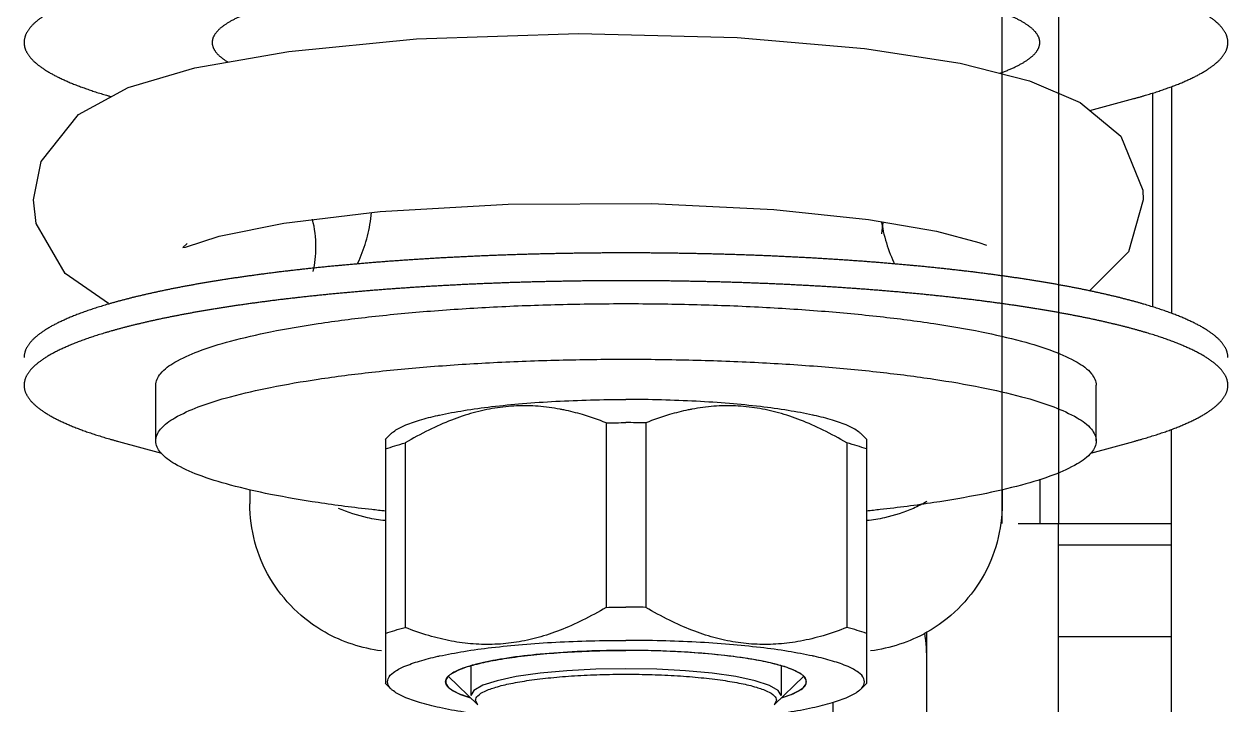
# Model space of a CAD drawing. Header units: millimetres. Extents: x 21899 to 38731, y -5425 to 3612.
# Drawn here: x 22214.57 to 22246.57, y -5385.29 to -5367.19 of the extents above; entities that cross this region are included whole.
import ezdxf

# ---------------------------------------------------------------- set-up
doc = ezdxf.new("R2010")
doc.units = ezdxf.units.MM

msp = doc.modelspace()

# ---------------------------------------------------------------- linework, layer by layer
at = {"color": 3, "linetype": 'Continuous'}
for p, q in [((22240.573, -5380.467), (22240.573, -5349.771)), ((22244.573, -5369.028), (22244.573, -5374.709)), ((22245.073, -5395.967), (22245.073, -5377.967))]:
    msp.add_line(p, q, dxfattribs=at)
at = {"color": 9, "linetype": 'Continuous'}
for p, q in [((22242.073, -5349.771), (22242.073, -5380.467)), ((22245.073, -5368.858), (22245.073, -5374.879)), ((22241.573, -5379.29), (22241.573, -5380.467)), ((22245.073, -5381.041), (22242.073, -5381.041)), ((22245.073, -5383.476), (22242.073, -5383.476))]:
    msp.add_line(p, q, dxfattribs=at)
at = {"color": 7, "linetype": 'Continuous'}
for p, q in [((22233.527, -5367.551), (22236.911, -5367.84)), ((22242.904, -5369.493), (22244.068, -5369.176)), ((22215.028, -5370.845), (22216.021, -5369.593)), ((22214.823, -5371.862), (22215.028, -5370.845)), ((22234.5, -5372.125), (22237.021, -5372.39)), ((22244.323, -5371.867), (22243.934, -5373.248)), ((22221.479, -5372.486), (22224.038, -5372.176)), ((22237.021, -5372.39), (22238.826, -5372.7)), ((22238.826, -5372.7), (22239.952, -5372.997)), ((22239.952, -5372.997), (22240.156, -5373.07)), ((22243.934, -5373.248), (22242.894, -5374.281)), ((22216.821, -5374.619), (22215.664, -5373.824)), ((22218.073, -5378.271), (22218.073, -5376.794)), ((22243.073, -5378.271), (22243.073, -5376.794)), ((22230.048, -5377.79), (22230.048, -5382.694)), ((22231.099, -5377.79), (22231.099, -5382.694)), ((22224.333, -5378.077), (22224.172, -5378.232)), ((22224.179, -5378.226), (22224.179, -5384.717)), ((22236.814, -5378.077), (22236.974, -5378.232)), ((22236.968, -5378.226), (22236.968, -5384.717)), ((22217.079, -5378.285), (22218.222, -5378.597)), ((22224.704, -5378.326), (22224.704, -5383.23)), ((22236.443, -5378.326), (22236.443, -5383.23)), ((22242.925, -5378.597), (22244.068, -5378.285)), ((22220.573, -5379.564), (22220.573, -5379.944)), ((22240.573, -5379.564), (22240.573, -5379.944)), ((22240.999, -5380.467), (22245.073, -5380.467)), ((22242.073, -5386.68), (22242.073, -5380.467)), ((22238.573, -5393.62), (22238.573, -5383.356)), ((22225.849, -5384.524), (22226.636, -5385.287)), ((22235.297, -5384.524), (22234.511, -5385.287)), ((22224.172, -5384.711), (22224.333, -5384.866)), ((22236.974, -5384.711), (22236.814, -5384.866)), ((22226.636, -5385.287), (22226.573, -5385.165)), ((22234.573, -5385.165), (22234.511, -5385.287)), ((22236.073, -5385.219), (22236.073, -5393.62))]:
    msp.add_line(p, q, dxfattribs=at)
at = {"color": 2, "linetype": 'Continuous'}
for p, q in [((22228.296, -5383.938), (22228.181, -5383.95)), ((22229.021, -5383.883), (22228.901, -5383.891)), ((22229.787, -5383.85), (22229.666, -5383.854)), ((22232.136, -5383.884), (22232.015, -5383.877)), ((22232.863, -5383.94), (22232.747, -5383.929)), ((22226.448, -5384.25), (22226.448, -5385.041)), ((22226.562, -5384.214), (22226.55, -5384.218)), ((22227.05, -5384.106), (22227.036, -5384.109)), ((22227.633, -5384.013), (22227.528, -5384.028)), ((22233.527, -5384.015), (22233.42, -5384.001)), ((22234.111, -5384.109), (22234.097, -5384.106)), ((22234.597, -5384.218), (22234.585, -5384.214)), ((22234.698, -5384.25), (22234.698, -5385.041)), ((22225.852, -5384.522), (22225.849, -5384.525)), ((22225.923, -5384.465), (22225.914, -5384.472)), ((22226.183, -5384.335), (22226.173, -5384.339)), ((22234.974, -5384.339), (22234.964, -5384.335)), ((22235.233, -5384.472), (22235.223, -5384.465)), ((22235.298, -5384.525), (22235.295, -5384.522))]:
    msp.add_line(p, q, dxfattribs=at)
at = {"color": 7, "linetype": 'Continuous'}
for points in [[(22219.113, -5368.359), (22221.609, -5367.919), (22225.009, -5367.588)], [(22225.009, -5367.588), (22229.313, -5367.444), (22233.527, -5367.551)], [(22236.911, -5367.84), (22239.457, -5368.235), (22241.295, -5368.701), (22242.643, -5369.276)], [(22216.021, -5369.593), (22217.343, -5368.883), (22219.113, -5368.359)], [(22242.643, -5369.276), (22243.723, -5370.175), (22244.311, -5371.608), (22244.323, -5371.867)], [(22215.664, -5373.824), (22214.899, -5372.491), (22214.823, -5371.862)], [(22224.038, -5372.176), (22227.443, -5371.976), (22231.26, -5371.964), (22234.5, -5372.125)], [(22223.434, -5373.567), (22223.448, -5373.538), (22223.478, -5373.473), (22223.508, -5373.405), (22223.537, -5373.337), (22223.564, -5373.268), (22223.591, -5373.197), (22223.616, -5373.125), (22223.64, -5373.053), (22223.662, -5372.979), (22223.684, -5372.905), (22223.704, -5372.829), (22223.722, -5372.754), (22223.739, -5372.678), (22223.754, -5372.601), (22223.768, -5372.522), (22223.781, -5372.444), (22223.792, -5372.365), (22223.801, -5372.285), (22223.809, -5372.205), (22223.809, -5372.204)], [(22237.367, -5372.45), (22237.369, -5372.463), (22237.382, -5372.543), (22237.397, -5372.623), (22237.413, -5372.702), (22237.431, -5372.78), (22237.451, -5372.858), (22237.472, -5372.935), (22237.494, -5373.011), (22237.518, -5373.086), (22237.543, -5373.16), (22237.57, -5373.234), (22237.598, -5373.306), (22237.627, -5373.377)], [(22218.908, -5373.021), (22218.796, -5373.133), (22218.862, -5373.122), (22219.763, -5372.831), (22221.479, -5372.486)], [(22237.627, -5373.377), (22237.657, -5373.447), (22237.688, -5373.516), (22237.713, -5373.567)]]:
    msp.add_lwpolyline(points, dxfattribs=at)
at = {"color": 2, "linetype": 'Continuous'}
for points in [[(22228.181, -5383.95), (22228.066, -5383.961), (22227.953, -5383.974), (22227.855, -5383.985), (22227.746, -5383.999), (22227.633, -5384.013)], [(22228.901, -5383.891), (22228.776, -5383.899), (22228.652, -5383.908), (22228.53, -5383.918), (22228.425, -5383.927), (22228.296, -5383.938)], [(22229.666, -5383.854), (22229.535, -5383.858), (22229.404, -5383.864), (22229.275, -5383.87), (22229.146, -5383.876), (22229.021, -5383.883)], [(22230.573, -5383.839), (22230.456, -5383.839), (22230.322, -5383.84), (22230.188, -5383.841), (22230.055, -5383.844), (22229.922, -5383.846), (22229.787, -5383.85)], [(22231.36, -5383.85), (22231.244, -5383.847), (22231.111, -5383.844), (22230.978, -5383.842), (22230.844, -5383.84), (22230.71, -5383.839), (22230.573, -5383.839)], [(22232.015, -5383.877), (22231.886, -5383.87), (22231.757, -5383.864), (22231.627, -5383.859), (22231.496, -5383.854), (22231.36, -5383.85)], [(22232.747, -5383.929), (22232.627, -5383.919), (22232.505, -5383.909), (22232.381, -5383.9), (22232.272, -5383.893), (22232.136, -5383.884)], [(22233.42, -5384.001), (22233.311, -5383.988), (22233.2, -5383.975), (22233.101, -5383.964), (22232.986, -5383.952), (22232.863, -5383.94)], [(22226.55, -5384.218), (22226.487, -5384.235), (22226.418, -5384.255), (22226.353, -5384.275), (22226.298, -5384.293), (22226.239, -5384.314), (22226.183, -5384.335)], [(22227.036, -5384.109), (22226.958, -5384.124), (22226.871, -5384.142), (22226.787, -5384.16), (22226.716, -5384.176), (22226.638, -5384.195), (22226.562, -5384.214)], [(22227.528, -5384.028), (22227.425, -5384.043), (22227.325, -5384.058), (22227.24, -5384.072), (22227.145, -5384.089), (22227.05, -5384.106)], [(22234.097, -5384.106), (22234.017, -5384.091), (22233.922, -5384.075), (22233.825, -5384.059), (22233.737, -5384.045), (22233.635, -5384.03), (22233.527, -5384.015)], [(22234.585, -5384.214), (22234.52, -5384.198), (22234.442, -5384.179), (22234.361, -5384.16), (22234.288, -5384.144), (22234.201, -5384.126), (22234.111, -5384.109)], [(22234.964, -5384.335), (22234.915, -5384.317), (22234.857, -5384.296), (22234.794, -5384.275), (22234.737, -5384.257), (22234.669, -5384.237), (22234.597, -5384.218)], [(22225.849, -5384.525), (22225.783, -5384.62), (22225.781, -5384.719), (22225.847, -5384.817), (22225.979, -5384.913), (22226.175, -5385.006), (22226.438, -5385.095)], [(22225.914, -5384.472), (22225.906, -5384.478), (22225.894, -5384.486), (22225.884, -5384.495), (22225.873, -5384.503), (22225.863, -5384.512), (22225.852, -5384.522)], [(22226.173, -5384.339), (22226.128, -5384.358), (22226.079, -5384.38), (22226.039, -5384.399), (22225.997, -5384.421), (22225.958, -5384.443), (22225.923, -5384.465)], [(22230.573, -5384.325), (22229.772, -5384.339), (22229.002, -5384.379), (22228.291, -5384.445), (22227.657, -5384.535), (22227.146, -5384.643), (22226.765, -5384.766), (22226.53, -5384.9), (22226.448, -5385.041)], [(22234.698, -5385.041), (22234.62, -5384.902), (22234.387, -5384.768), (22234.009, -5384.645), (22233.49, -5384.535), (22232.868, -5384.446), (22232.159, -5384.38), (22231.389, -5384.339), (22230.573, -5384.325)], [(22234.709, -5385.095), (22234.962, -5385.01), (22235.161, -5384.917), (22235.296, -5384.821), (22235.364, -5384.723), (22235.365, -5384.624), (22235.298, -5384.525)], [(22235.223, -5384.465), (22235.193, -5384.446), (22235.155, -5384.423), (22235.118, -5384.404), (22235.073, -5384.382), (22235.025, -5384.36), (22234.974, -5384.339)], [(22235.295, -5384.522), (22235.289, -5384.517), (22235.279, -5384.508), (22235.269, -5384.499), (22235.259, -5384.491), (22235.247, -5384.482), (22235.233, -5384.472)]]:
    msp.add_lwpolyline(points, dxfattribs=at)
at = {"color": 7, "linetype": 'Continuous'}
for points, start_tangent, end_tangent in [([(22246.573, -5367.683), (22246.573, -5367.677), (22246.572, -5367.651), (22246.57, -5367.625), (22246.566, -5367.599), (22246.561, -5367.573), (22246.554, -5367.547), (22246.546, -5367.521), (22246.537, -5367.495), (22246.526, -5367.469), (22246.514, -5367.443), (22246.5, -5367.418), (22246.485, -5367.392), (22246.469, -5367.366), (22246.451, -5367.34), (22246.432, -5367.315), (22246.412, -5367.289), (22246.39, -5367.263), (22246.366, -5367.238), (22246.342, -5367.212), (22246.316, -5367.186), (22246.288, -5367.161), (22246.26, -5367.136), (22246.23, -5367.11), (22246.198, -5367.085), (22246.165, -5367.059), (22246.131, -5367.034), (22246.096, -5367.009), (22246.059, -5366.984), (22246.02, -5366.959), (22245.981, -5366.934), (22245.94, -5366.909), (22245.897, -5366.884), (22245.854, -5366.859), (22245.809, -5366.834), (22245.763, -5366.81), (22245.715, -5366.785), (22245.666, -5366.761), (22245.616, -5366.736), (22245.564, -5366.712), (22245.511, -5366.688), (22245.457, -5366.663), (22245.402, -5366.639), (22245.345, -5366.615), (22245.287, -5366.591), (22245.228, -5366.568), (22245.167, -5366.544), (22245.105, -5366.52), (22245.042, -5366.497), (22244.978, -5366.473), (22244.912, -5366.45), (22244.845, -5366.427), (22244.777, -5366.404), (22244.707, -5366.381), (22244.637, -5366.358), (22244.565, -5366.335), (22244.492, -5366.313), (22244.418, -5366.29), (22244.342, -5366.268), (22244.265, -5366.246), (22244.188, -5366.223), (22244.108, -5366.201), (22244.028, -5366.179), (22243.947, -5366.158), (22243.864, -5366.136), (22243.78, -5366.115), (22243.696, -5366.093), (22243.61, -5366.072), (22243.522, -5366.051), (22243.434, -5366.03), (22243.345, -5366.009), (22243.254, -5365.989), (22243.162, -5365.968), (22243.07, -5365.948), (22242.976, -5365.928), (22242.881, -5365.908), (22242.785, -5365.888), (22242.688, -5365.868), (22242.59, -5365.849), (22242.491, -5365.829), (22242.39, -5365.81), (22242.289, -5365.791), (22242.187, -5365.772), (22242.084, -5365.753), (22241.979, -5365.735), (22241.874, -5365.716), (22241.768, -5365.698), (22241.661, -5365.68), (22241.553, -5365.662), (22241.443, -5365.644), (22241.333, -5365.627), (22241.222, -5365.609), (22241.11, -5365.592), (22240.997, -5365.575), (22240.884, -5365.558), (22240.769, -5365.542), (22240.653, -5365.525), (22240.537, -5365.509), (22240.42, -5365.493), (22240.302, -5365.477), (22240.182, -5365.461), (22240.063, -5365.446), (22239.942, -5365.431), (22239.82, -5365.416), (22239.698, -5365.401), (22239.575, -5365.386), (22239.451, -5365.372), (22239.326, -5365.357), (22239.201, -5365.343), (22239.075, -5365.329), (22238.948, -5365.316), (22238.82, -5365.302), (22238.692, -5365.289), (22238.563, -5365.276), (22238.433, -5365.263), (22238.303, -5365.25), (22238.172, -5365.238), (22238.04, -5365.226), (22237.907, -5365.214), (22237.774, -5365.202), (22237.64, -5365.19), (22237.506, -5365.179), (22237.371, -5365.168), (22237.236, -5365.157), (22237.1, -5365.146), (22236.963, -5365.136), (22236.826, -5365.126), (22236.688, -5365.116), (22236.55, -5365.106), (22236.411, -5365.096), (22236.271, -5365.087), (22236.132, -5365.078), (22235.991, -5365.069), (22235.85, -5365.06), (22235.709, -5365.052), (22235.568, -5365.043), (22235.425, -5365.035), (22235.283, -5365.028), (22235.14, -5365.02), (22234.997, -5365.013), (22234.853, -5365.006), (22234.709, -5364.999), (22234.564, -5364.992), (22234.419, -5364.986), (22234.274, -5364.98), (22234.129, -5364.974), (22233.983, -5364.968), (22233.837, -5364.963), (22233.69, -5364.958), (22233.544, -5364.953), (22233.397, -5364.948), (22233.25, -5364.944), (22233.102, -5364.94), (22232.955, -5364.936), (22232.807, -5364.932), (22232.659, -5364.928), (22232.511, -5364.925), (22232.362, -5364.922), (22232.214, -5364.919), (22232.065, -5364.917), (22231.916, -5364.914), (22231.767, -5364.912), (22231.618, -5364.911), (22231.469, -5364.909), (22231.32, -5364.908), (22231.171, -5364.907), (22231.022, -5364.906), (22230.872, -5364.905), (22230.723, -5364.905), (22230.573, -5364.905), (22230.424, -5364.905), (22230.275, -5364.905), (22230.125, -5364.906), (22229.976, -5364.907), (22229.827, -5364.908), (22229.678, -5364.909), (22229.529, -5364.911), (22229.379, -5364.912), (22229.231, -5364.914), (22229.082, -5364.917), (22228.933, -5364.919), (22228.785, -5364.922), (22228.636, -5364.925), (22228.488, -5364.928), (22228.34, -5364.932), (22228.192, -5364.936), (22228.045, -5364.94), (22227.897, -5364.944), (22227.75, -5364.948), (22227.603, -5364.953), (22227.456, -5364.958), (22227.31, -5364.963), (22227.164, -5364.968), (22227.018, -5364.974), (22226.873, -5364.98), (22226.728, -5364.986), (22226.583, -5364.992), (22226.438, -5364.999), (22226.294, -5365.006), (22226.15, -5365.013), (22226.007, -5365.02), (22225.864, -5365.028), (22225.721, -5365.035), (22225.579, -5365.043), (22225.438, -5365.052), (22225.296, -5365.06), (22225.156, -5365.069), (22225.015, -5365.078), (22224.875, -5365.087), (22224.736, -5365.096), (22224.597, -5365.106), (22224.459, -5365.116), (22224.321, -5365.126), (22224.184, -5365.136), (22224.047, -5365.146), (22223.911, -5365.157), (22223.776, -5365.168), (22223.641, -5365.179), (22223.506, -5365.19), (22223.373, -5365.202), (22223.24, -5365.214), (22223.107, -5365.226), (22222.975, -5365.238), (22222.844, -5365.25), (22222.714, -5365.263), (22222.584, -5365.276), (22222.455, -5365.289), (22222.327, -5365.302), (22222.199, -5365.316), (22222.072, -5365.329), (22221.946, -5365.343), (22221.82, -5365.357), (22221.696, -5365.372), (22221.572, -5365.386), (22221.449, -5365.401), (22221.326, -5365.416), (22221.205, -5365.431), (22221.084, -5365.446), (22220.964, -5365.461), (22220.845, -5365.477), (22220.727, -5365.493), (22220.61, -5365.509), (22220.493, -5365.525), (22220.378, -5365.542), (22220.263, -5365.558), (22220.149, -5365.575), (22220.037, -5365.592), (22219.925, -5365.609), (22219.814, -5365.627), (22219.703, -5365.644), (22219.594, -5365.662), (22219.486, -5365.68), (22219.379, -5365.698), (22219.273, -5365.716), (22219.167, -5365.735), (22219.063, -5365.753), (22218.96, -5365.772), (22218.858, -5365.791), (22218.756, -5365.81), (22218.656, -5365.829), (22218.557, -5365.849), (22218.459, -5365.868), (22218.362, -5365.888), (22218.266, -5365.908), (22218.171, -5365.928), (22218.077, -5365.948), (22217.984, -5365.968), (22217.893, -5365.989), (22217.802, -5366.009), (22217.713, -5366.03), (22217.625, -5366.051), (22217.537, -5366.072), (22217.451, -5366.093), (22217.366, -5366.115), (22217.283, -5366.136), (22217.2, -5366.158), (22217.119, -5366.179), (22217.038, -5366.201), (22216.959, -5366.223), (22216.881, -5366.246), (22216.805, -5366.268), (22216.729, -5366.29), (22216.655, -5366.313), (22216.582, -5366.335), (22216.51, -5366.358), (22216.439, -5366.381), (22216.37, -5366.404), (22216.302, -5366.427), (22216.235, -5366.45), (22216.169, -5366.473), (22216.105, -5366.497), (22216.042, -5366.52), (22215.98, -5366.544), (22215.919, -5366.568), (22215.86, -5366.591), (22215.802, -5366.615), (22215.745, -5366.639), (22215.69, -5366.663), (22215.635, -5366.688), (22215.583, -5366.712), (22215.531, -5366.736), (22215.481, -5366.761), (22215.432, -5366.785), (22215.384, -5366.81), (22215.338, -5366.834), (22215.293, -5366.859), (22215.249, -5366.884), (22215.207, -5366.909), (22215.166, -5366.934), (22215.127, -5366.959), (22215.088, -5366.984), (22215.051, -5367.009), (22215.016, -5367.034), (22214.982, -5367.059), (22214.949, -5367.085), (22214.917, -5367.11), (22214.887, -5367.136), (22214.858, -5367.161), (22214.831, -5367.186), (22214.805, -5367.212), (22214.78, -5367.238), (22214.757, -5367.263), (22214.735, -5367.289), (22214.715, -5367.315), (22214.696, -5367.34), (22214.678, -5367.366), (22214.662, -5367.392), (22214.647, -5367.418), (22214.633, -5367.443), (22214.621, -5367.469), (22214.61, -5367.495), (22214.601, -5367.521), (22214.593, -5367.547), (22214.586, -5367.573), (22214.581, -5367.599), (22214.577, -5367.625), (22214.575, -5367.651), (22214.573, -5367.677), (22214.573, -5367.683)], (0.000005, 1), (0.000005, -1)), ([(22214.573, -5367.683), (22214.574, -5367.703), (22214.576, -5367.729), (22214.579, -5367.754), (22214.583, -5367.78), (22214.589, -5367.806), (22214.597, -5367.832), (22214.605, -5367.858), (22214.615, -5367.884), (22214.627, -5367.91), (22214.64, -5367.936), (22214.654, -5367.962), (22214.67, -5367.987), (22214.687, -5368.013), (22214.705, -5368.039), (22214.725, -5368.065), (22214.746, -5368.09), (22214.769, -5368.116), (22214.793, -5368.141), (22214.818, -5368.167), (22214.845, -5368.193), (22214.873, -5368.218), (22214.902, -5368.243), (22214.933, -5368.269), (22214.965, -5368.294), (22214.999, -5368.319), (22215.034, -5368.345), (22215.07, -5368.37), (22215.108, -5368.395), (22215.147, -5368.42), (22215.187, -5368.445), (22215.229, -5368.47), (22215.271, -5368.495), (22215.316, -5368.519), (22215.361, -5368.544), (22215.408, -5368.569), (22215.457, -5368.593), (22215.506, -5368.618), (22215.557, -5368.642), (22215.609, -5368.667), (22215.663, -5368.691), (22215.718, -5368.715), (22215.774, -5368.739), (22215.831, -5368.763), (22215.89, -5368.787), (22215.95, -5368.81), (22216.011, -5368.834), (22216.074, -5368.858), (22216.138, -5368.881), (22216.203, -5368.904), (22216.269, -5368.928), (22216.336, -5368.951), (22216.405, -5368.974), (22216.475, -5368.997), (22216.547, -5369.02), (22216.619, -5369.042), (22216.693, -5369.065), (22216.768, -5369.087), (22216.844, -5369.11), (22216.893, -5369.124)], (0.000005, -1), (0.961383, -0.275215)), ([(22244.068, -5369.176), (22244.147, -5369.154), (22244.226, -5369.132), (22244.303, -5369.11), (22244.379, -5369.087), (22244.454, -5369.065), (22244.528, -5369.042), (22244.6, -5369.02), (22244.672, -5368.997), (22244.742, -5368.974), (22244.81, -5368.951), (22244.878, -5368.928), (22244.944, -5368.904), (22245.009, -5368.881), (22245.073, -5368.858), (22245.136, -5368.834), (22245.197, -5368.81), (22245.257, -5368.787), (22245.316, -5368.763), (22245.373, -5368.739), (22245.429, -5368.715), (22245.484, -5368.691), (22245.537, -5368.667), (22245.59, -5368.642), (22245.641, -5368.618), (22245.69, -5368.593), (22245.738, -5368.569), (22245.785, -5368.544), (22245.831, -5368.519), (22245.875, -5368.495), (22245.918, -5368.47), (22245.96, -5368.445), (22246, -5368.42), (22246.039, -5368.395), (22246.077, -5368.37), (22246.113, -5368.345), (22246.148, -5368.319), (22246.182, -5368.294), (22246.214, -5368.269), (22246.245, -5368.243), (22246.274, -5368.218), (22246.302, -5368.193), (22246.329, -5368.167), (22246.354, -5368.141), (22246.378, -5368.116), (22246.401, -5368.09), (22246.422, -5368.065), (22246.442, -5368.039), (22246.46, -5368.013), (22246.477, -5367.987), (22246.493, -5367.962), (22246.507, -5367.936), (22246.52, -5367.91), (22246.532, -5367.884), (22246.542, -5367.858), (22246.55, -5367.832), (22246.558, -5367.806), (22246.564, -5367.78), (22246.568, -5367.754), (22246.571, -5367.729), (22246.573, -5367.703), (22246.573, -5367.683)], (0.964802, 0.262979), (0.000005, 1)), ([(22242.289, -5374.162), (22242.187, -5374.143), (22242.084, -5374.124), (22241.979, -5374.105), (22241.874, -5374.087), (22241.768, -5374.069), (22241.661, -5374.051), (22241.553, -5374.033), (22241.443, -5374.015), (22241.333, -5373.998), (22241.222, -5373.98), (22241.11, -5373.963), (22240.997, -5373.946), (22240.884, -5373.929), (22240.769, -5373.913), (22240.653, -5373.896), (22240.537, -5373.88), (22240.42, -5373.864), (22240.302, -5373.848), (22240.182, -5373.832), (22240.063, -5373.817), (22239.942, -5373.802), (22239.82, -5373.786), (22239.698, -5373.772), (22239.575, -5373.757), (22239.451, -5373.742), (22239.326, -5373.728), (22239.201, -5373.714), (22239.075, -5373.7), (22238.948, -5373.686), (22238.82, -5373.673), (22238.692, -5373.66), (22238.563, -5373.647), (22238.433, -5373.634), (22238.303, -5373.621), (22238.172, -5373.609), (22238.04, -5373.597), (22237.907, -5373.585), (22237.774, -5373.573), (22237.64, -5373.561), (22237.506, -5373.55), (22237.371, -5373.539), (22237.236, -5373.528), (22237.1, -5373.517), (22236.963, -5373.507), (22236.826, -5373.496), (22236.688, -5373.486), (22236.55, -5373.477), (22236.411, -5373.467), (22236.271, -5373.458), (22236.132, -5373.449), (22235.991, -5373.44), (22235.85, -5373.431), (22235.709, -5373.423), (22235.568, -5373.414), (22235.425, -5373.406), (22235.283, -5373.399), (22235.14, -5373.391), (22234.997, -5373.384), (22234.853, -5373.377), (22234.709, -5373.37), (22234.564, -5373.363), (22234.419, -5373.357), (22234.274, -5373.351), (22234.129, -5373.345), (22233.983, -5373.339), (22233.837, -5373.334), (22233.69, -5373.329), (22233.544, -5373.324), (22233.397, -5373.319), (22233.25, -5373.315), (22233.102, -5373.31), (22232.955, -5373.306), (22232.807, -5373.303), (22232.659, -5373.299), (22232.511, -5373.296), (22232.362, -5373.293), (22232.214, -5373.29), (22232.065, -5373.288), (22231.916, -5373.285), (22231.767, -5373.283), (22231.618, -5373.281), (22231.469, -5373.28), (22231.32, -5373.279), (22231.171, -5373.277), (22231.022, -5373.277), (22230.872, -5373.276), (22230.723, -5373.276), (22230.573, -5373.275), (22230.424, -5373.276), (22230.275, -5373.276), (22230.125, -5373.277), (22229.976, -5373.277), (22229.827, -5373.279), (22229.678, -5373.28), (22229.529, -5373.281), (22229.379, -5373.283), (22229.231, -5373.285), (22229.082, -5373.288), (22228.933, -5373.29), (22228.785, -5373.293), (22228.636, -5373.296), (22228.488, -5373.299), (22228.34, -5373.303), (22228.192, -5373.306), (22228.045, -5373.31), (22227.897, -5373.315), (22227.75, -5373.319), (22227.603, -5373.324), (22227.456, -5373.329), (22227.31, -5373.334), (22227.164, -5373.339), (22227.018, -5373.345), (22226.873, -5373.351), (22226.728, -5373.357), (22226.583, -5373.363), (22226.438, -5373.37), (22226.294, -5373.377), (22226.15, -5373.384), (22226.007, -5373.391), (22225.864, -5373.399), (22225.721, -5373.406), (22225.579, -5373.414), (22225.438, -5373.423), (22225.296, -5373.431), (22225.156, -5373.44), (22225.015, -5373.449), (22224.875, -5373.458), (22224.736, -5373.467), (22224.597, -5373.477), (22224.459, -5373.486), (22224.321, -5373.496), (22224.184, -5373.507), (22224.047, -5373.517), (22223.911, -5373.528), (22223.776, -5373.539), (22223.641, -5373.55), (22223.506, -5373.561), (22223.373, -5373.573), (22223.24, -5373.585), (22223.107, -5373.597), (22222.975, -5373.609), (22222.844, -5373.621), (22222.714, -5373.634), (22222.584, -5373.647), (22222.455, -5373.66), (22222.327, -5373.673), (22222.199, -5373.686), (22222.072, -5373.7), (22221.946, -5373.714), (22221.82, -5373.728), (22221.696, -5373.742), (22221.572, -5373.757), (22221.449, -5373.772), (22221.326, -5373.786), (22221.205, -5373.802), (22221.084, -5373.817), (22220.964, -5373.832), (22220.845, -5373.848), (22220.727, -5373.864), (22220.61, -5373.88), (22220.493, -5373.896), (22220.378, -5373.913), (22220.263, -5373.929), (22220.149, -5373.946), (22220.037, -5373.963), (22219.925, -5373.98), (22219.814, -5373.998), (22219.703, -5374.015), (22219.594, -5374.033), (22219.486, -5374.051), (22219.379, -5374.069), (22219.273, -5374.087), (22219.167, -5374.105), (22219.063, -5374.124), (22218.96, -5374.143), (22218.858, -5374.162), (22218.756, -5374.181), (22218.656, -5374.2), (22218.557, -5374.219), (22218.459, -5374.239), (22218.362, -5374.259), (22218.266, -5374.279), (22218.171, -5374.299), (22218.077, -5374.319), (22217.984, -5374.339), (22217.893, -5374.36), (22217.802, -5374.38), (22217.713, -5374.401), (22217.625, -5374.422)], (-0.983014, 0.183528), (-0.972551, -0.232688)), ([(22242.289, -5374.9), (22242.187, -5374.881), (22242.084, -5374.863), (22241.979, -5374.844), (22241.874, -5374.826), (22241.768, -5374.807), (22241.661, -5374.789), (22241.553, -5374.771), (22241.443, -5374.754), (22241.333, -5374.736), (22241.222, -5374.719), (22241.11, -5374.702), (22240.997, -5374.685), (22240.884, -5374.668), (22240.769, -5374.651), (22240.653, -5374.635), (22240.537, -5374.619), (22240.42, -5374.603), (22240.302, -5374.587), (22240.182, -5374.571), (22240.063, -5374.555), (22239.942, -5374.54), (22239.82, -5374.525), (22239.698, -5374.51), (22239.575, -5374.496), (22239.451, -5374.481), (22239.326, -5374.467), (22239.201, -5374.453), (22239.075, -5374.439), (22238.948, -5374.425), (22238.82, -5374.412), (22238.692, -5374.398), (22238.563, -5374.385), (22238.433, -5374.372), (22238.303, -5374.36), (22238.172, -5374.347), (22238.04, -5374.335), (22237.907, -5374.323), (22237.774, -5374.311), (22237.64, -5374.3), (22237.506, -5374.288), (22237.371, -5374.277), (22237.236, -5374.266), (22237.1, -5374.256), (22236.963, -5374.245), (22236.826, -5374.235), (22236.688, -5374.225), (22236.55, -5374.215), (22236.411, -5374.206), (22236.271, -5374.196), (22236.132, -5374.187), (22235.991, -5374.178), (22235.85, -5374.17), (22235.709, -5374.161), (22235.568, -5374.153), (22235.425, -5374.145), (22235.283, -5374.137), (22235.14, -5374.13), (22234.997, -5374.122), (22234.853, -5374.115), (22234.709, -5374.108), (22234.564, -5374.102), (22234.419, -5374.096), (22234.274, -5374.089), (22234.129, -5374.084), (22233.983, -5374.078), (22233.837, -5374.073), (22233.69, -5374.067), (22233.544, -5374.062), (22233.397, -5374.058), (22233.25, -5374.053), (22233.102, -5374.049), (22232.955, -5374.045), (22232.807, -5374.041), (22232.659, -5374.038), (22232.511, -5374.035), (22232.362, -5374.032), (22232.214, -5374.029), (22232.065, -5374.026), (22231.916, -5374.024), (22231.767, -5374.022), (22231.618, -5374.02), (22231.469, -5374.018), (22231.32, -5374.017), (22231.171, -5374.016), (22231.022, -5374.015), (22230.872, -5374.015), (22230.723, -5374.014), (22230.573, -5374.014), (22230.424, -5374.014), (22230.275, -5374.015), (22230.125, -5374.015), (22229.976, -5374.016), (22229.827, -5374.017), (22229.678, -5374.018), (22229.529, -5374.02), (22229.379, -5374.022), (22229.231, -5374.024), (22229.082, -5374.026), (22228.933, -5374.029), (22228.785, -5374.032), (22228.636, -5374.035), (22228.488, -5374.038), (22228.34, -5374.041), (22228.192, -5374.045), (22228.045, -5374.049), (22227.897, -5374.053), (22227.75, -5374.058), (22227.603, -5374.062), (22227.456, -5374.067), (22227.31, -5374.073), (22227.164, -5374.078), (22227.018, -5374.084), (22226.873, -5374.089), (22226.728, -5374.096), (22226.583, -5374.102), (22226.438, -5374.108), (22226.294, -5374.115), (22226.15, -5374.122), (22226.007, -5374.13), (22225.864, -5374.137), (22225.721, -5374.145), (22225.579, -5374.153), (22225.438, -5374.161), (22225.296, -5374.17), (22225.156, -5374.178), (22225.015, -5374.187), (22224.875, -5374.196), (22224.736, -5374.206), (22224.597, -5374.215), (22224.459, -5374.225), (22224.321, -5374.235), (22224.184, -5374.245), (22224.047, -5374.256), (22223.911, -5374.266), (22223.776, -5374.277), (22223.641, -5374.288), (22223.506, -5374.3), (22223.373, -5374.311), (22223.24, -5374.323), (22223.107, -5374.335), (22222.975, -5374.347), (22222.844, -5374.36), (22222.714, -5374.372), (22222.584, -5374.385), (22222.455, -5374.398), (22222.327, -5374.412), (22222.199, -5374.425), (22222.072, -5374.439), (22221.946, -5374.453), (22221.82, -5374.467), (22221.696, -5374.481), (22221.572, -5374.496), (22221.449, -5374.51), (22221.326, -5374.525), (22221.205, -5374.54), (22221.084, -5374.555), (22220.964, -5374.571), (22220.845, -5374.587), (22220.727, -5374.603), (22220.61, -5374.619), (22220.493, -5374.635), (22220.378, -5374.651), (22220.263, -5374.668), (22220.149, -5374.685), (22220.037, -5374.702), (22219.925, -5374.719), (22219.814, -5374.736), (22219.703, -5374.754), (22219.594, -5374.771), (22219.486, -5374.789), (22219.379, -5374.807), (22219.273, -5374.826), (22219.167, -5374.844), (22219.063, -5374.863), (22218.96, -5374.881), (22218.858, -5374.9), (22218.756, -5374.919), (22218.656, -5374.939), (22218.557, -5374.958), (22218.459, -5374.978), (22218.362, -5374.997), (22218.266, -5375.017), (22218.171, -5375.037), (22218.077, -5375.057), (22217.984, -5375.078), (22217.893, -5375.098), (22217.802, -5375.119), (22217.713, -5375.14), (22217.625, -5375.161)], (-0.983014, 0.183528), (-0.972551, -0.232688)), ([(22246.573, -5376.054), (22246.573, -5376.048), (22246.572, -5376.022), (22246.57, -5375.996), (22246.566, -5375.97), (22246.561, -5375.944), (22246.554, -5375.918), (22246.546, -5375.892), (22246.537, -5375.866), (22246.526, -5375.84), (22246.514, -5375.814), (22246.5, -5375.789), (22246.485, -5375.763), (22246.469, -5375.737), (22246.451, -5375.711), (22246.432, -5375.685), (22246.412, -5375.66), (22246.39, -5375.634), (22246.366, -5375.608), (22246.342, -5375.583), (22246.316, -5375.557), (22246.288, -5375.532), (22246.26, -5375.506), (22246.23, -5375.481), (22246.198, -5375.456), (22246.165, -5375.43), (22246.131, -5375.405), (22246.096, -5375.38), (22246.059, -5375.355), (22246.02, -5375.33), (22245.981, -5375.305), (22245.94, -5375.28), (22245.897, -5375.255), (22245.854, -5375.23), (22245.809, -5375.205), (22245.763, -5375.181), (22245.715, -5375.156), (22245.666, -5375.132), (22245.616, -5375.107), (22245.564, -5375.083), (22245.511, -5375.058), (22245.457, -5375.034), (22245.402, -5375.01), (22245.345, -5374.986), (22245.287, -5374.962), (22245.228, -5374.939), (22245.167, -5374.915), (22245.105, -5374.891), (22245.042, -5374.868), (22244.978, -5374.844), (22244.912, -5374.821), (22244.845, -5374.798), (22244.777, -5374.775), (22244.707, -5374.752), (22244.637, -5374.729), (22244.565, -5374.706), (22244.492, -5374.684), (22244.418, -5374.661), (22244.342, -5374.639), (22244.265, -5374.616), (22244.188, -5374.594), (22244.108, -5374.572), (22244.028, -5374.55), (22243.947, -5374.529), (22243.864, -5374.507), (22243.78, -5374.486), (22243.696, -5374.464), (22243.61, -5374.443), (22243.522, -5374.422), (22243.434, -5374.401), (22243.345, -5374.38), (22243.254, -5374.36), (22243.162, -5374.339), (22243.07, -5374.319), (22242.976, -5374.299), (22242.881, -5374.279), (22242.785, -5374.259), (22242.688, -5374.239), (22242.59, -5374.219), (22242.491, -5374.2), (22242.39, -5374.181), (22242.289, -5374.162)], (0.000005, 1), (-0.983014, 0.183528)), ([(22217.625, -5374.422), (22217.537, -5374.443), (22217.451, -5374.464), (22217.366, -5374.486), (22217.283, -5374.507), (22217.2, -5374.529), (22217.119, -5374.55), (22217.038, -5374.572), (22216.959, -5374.594), (22216.881, -5374.616), (22216.805, -5374.639), (22216.729, -5374.661), (22216.655, -5374.684), (22216.582, -5374.706), (22216.51, -5374.729), (22216.439, -5374.752), (22216.37, -5374.775), (22216.302, -5374.798), (22216.235, -5374.821), (22216.169, -5374.844), (22216.105, -5374.868), (22216.042, -5374.891), (22215.98, -5374.915), (22215.919, -5374.939), (22215.86, -5374.962), (22215.802, -5374.986), (22215.745, -5375.01), (22215.69, -5375.034), (22215.635, -5375.058), (22215.583, -5375.083), (22215.531, -5375.107), (22215.481, -5375.132), (22215.432, -5375.156), (22215.384, -5375.181), (22215.338, -5375.205), (22215.293, -5375.23), (22215.249, -5375.255), (22215.207, -5375.28), (22215.166, -5375.305), (22215.127, -5375.33), (22215.088, -5375.355), (22215.051, -5375.38), (22215.016, -5375.405), (22214.982, -5375.43), (22214.949, -5375.456), (22214.917, -5375.481), (22214.887, -5375.506), (22214.858, -5375.532), (22214.831, -5375.557), (22214.805, -5375.583), (22214.78, -5375.608), (22214.757, -5375.634), (22214.735, -5375.66), (22214.715, -5375.685), (22214.696, -5375.711), (22214.678, -5375.737), (22214.662, -5375.763), (22214.647, -5375.789), (22214.633, -5375.814), (22214.621, -5375.84), (22214.61, -5375.866), (22214.601, -5375.892), (22214.593, -5375.918), (22214.586, -5375.944), (22214.581, -5375.97), (22214.577, -5375.996), (22214.575, -5376.022), (22214.573, -5376.048), (22214.573, -5376.054)], (-0.972551, -0.232688), (0.000005, -1)), ([(22222.388, -5375.153), (22223.815, -5374.968), (22225.381, -5374.819), (22227.052, -5374.711), (22228.794, -5374.645), (22230.573, -5374.623)], (0.988886, 0.148678), (1, 0)), ([(22230.573, -5374.623), (22232.352, -5374.645), (22234.095, -5374.711), (22235.766, -5374.819), (22237.331, -5374.968)], (1, 0), (0.99383, -0.11091)), ([(22237.331, -5374.968), (22238.759, -5375.153), (22240.02, -5375.372), (22241.089, -5375.62), (22241.944, -5375.892)], (0.99383, -0.11091), (0.933788, -0.357826)), ([(22246.573, -5376.792), (22246.573, -5376.786), (22246.572, -5376.76), (22246.57, -5376.734), (22246.566, -5376.708), (22246.561, -5376.682), (22246.554, -5376.656), (22246.546, -5376.631), (22246.537, -5376.605), (22246.526, -5376.579), (22246.514, -5376.553), (22246.5, -5376.527), (22246.485, -5376.501), (22246.469, -5376.476), (22246.451, -5376.45), (22246.432, -5376.424), (22246.412, -5376.398), (22246.39, -5376.373), (22246.366, -5376.347), (22246.342, -5376.321), (22246.316, -5376.296), (22246.288, -5376.27), (22246.26, -5376.245), (22246.23, -5376.22), (22246.198, -5376.194), (22246.165, -5376.169), (22246.131, -5376.144), (22246.096, -5376.118), (22246.059, -5376.093), (22246.02, -5376.068), (22245.981, -5376.043), (22245.94, -5376.018), (22245.897, -5375.993), (22245.854, -5375.969), (22245.809, -5375.944), (22245.763, -5375.919), (22245.715, -5375.895), (22245.666, -5375.87), (22245.616, -5375.846), (22245.564, -5375.821), (22245.511, -5375.797), (22245.457, -5375.773), (22245.402, -5375.749), (22245.345, -5375.725), (22245.287, -5375.701), (22245.228, -5375.677), (22245.167, -5375.653), (22245.105, -5375.63), (22245.042, -5375.606), (22244.978, -5375.583), (22244.912, -5375.56), (22244.845, -5375.536), (22244.777, -5375.513), (22244.707, -5375.49), (22244.637, -5375.467), (22244.565, -5375.445), (22244.492, -5375.422), (22244.418, -5375.4), (22244.342, -5375.377), (22244.265, -5375.355), (22244.188, -5375.333), (22244.108, -5375.311), (22244.028, -5375.289), (22243.947, -5375.267), (22243.864, -5375.246), (22243.78, -5375.224), (22243.696, -5375.203), (22243.61, -5375.182), (22243.522, -5375.161), (22243.434, -5375.14), (22243.345, -5375.119), (22243.254, -5375.098), (22243.162, -5375.078), (22243.07, -5375.057), (22242.976, -5375.037), (22242.881, -5375.017), (22242.785, -5374.997), (22242.688, -5374.978), (22242.59, -5374.958), (22242.491, -5374.939), (22242.39, -5374.919), (22242.289, -5374.9)], (0.000005, 1), (-0.983014, 0.183528)), ([(22217.625, -5375.161), (22217.537, -5375.182), (22217.451, -5375.203), (22217.366, -5375.224), (22217.283, -5375.246), (22217.2, -5375.267), (22217.119, -5375.289), (22217.038, -5375.311), (22216.959, -5375.333), (22216.881, -5375.355), (22216.805, -5375.377), (22216.729, -5375.4), (22216.655, -5375.422), (22216.582, -5375.445), (22216.51, -5375.467), (22216.439, -5375.49), (22216.37, -5375.513), (22216.302, -5375.536), (22216.235, -5375.56), (22216.169, -5375.583), (22216.105, -5375.606), (22216.042, -5375.63), (22215.98, -5375.653), (22215.919, -5375.677), (22215.86, -5375.701), (22215.802, -5375.725), (22215.745, -5375.749), (22215.69, -5375.773), (22215.635, -5375.797), (22215.583, -5375.821), (22215.531, -5375.846), (22215.481, -5375.87), (22215.432, -5375.895), (22215.384, -5375.919), (22215.338, -5375.944), (22215.293, -5375.969), (22215.249, -5375.993), (22215.207, -5376.018), (22215.166, -5376.043), (22215.127, -5376.068), (22215.088, -5376.093), (22215.051, -5376.118), (22215.016, -5376.144), (22214.982, -5376.169), (22214.949, -5376.194), (22214.917, -5376.22), (22214.887, -5376.245), (22214.858, -5376.27), (22214.831, -5376.296), (22214.805, -5376.321), (22214.78, -5376.347), (22214.757, -5376.373), (22214.735, -5376.398), (22214.715, -5376.424), (22214.696, -5376.45), (22214.678, -5376.476), (22214.662, -5376.501), (22214.647, -5376.527), (22214.633, -5376.553), (22214.621, -5376.579), (22214.61, -5376.605), (22214.601, -5376.631), (22214.593, -5376.656), (22214.586, -5376.682), (22214.581, -5376.708), (22214.577, -5376.734), (22214.575, -5376.76), (22214.573, -5376.786), (22214.573, -5376.792)], (-0.972551, -0.232688), (0.000005, -1)), ([(22218.073, -5376.794), (22218.201, -5376.485), (22218.58, -5376.182), (22219.203, -5375.892), (22220.058, -5375.62), (22221.127, -5375.372), (22222.388, -5375.153)], (0, 1), (0.988886, 0.148678)), ([(22241.944, -5375.892), (22242.567, -5376.182), (22242.946, -5376.485), (22243.073, -5376.794)], (0.933788, -0.357826), (0, -1)), ([(22218.073, -5378.271), (22218.201, -5377.962), (22218.58, -5377.659), (22219.203, -5377.369), (22220.058, -5377.097), (22221.127, -5376.849), (22222.388, -5376.63), (22223.815, -5376.445), (22225.381, -5376.296), (22227.052, -5376.188), (22228.794, -5376.122), (22230.573, -5376.1)], (0, 1), (1, 0)), ([(22230.573, -5376.1), (22232.352, -5376.122), (22234.095, -5376.188), (22235.766, -5376.296), (22237.331, -5376.445), (22238.759, -5376.63), (22240.02, -5376.849), (22241.089, -5377.097), (22241.944, -5377.369), (22242.567, -5377.659), (22242.946, -5377.962), (22243.073, -5378.271)], (1, 0), (0, -1)), ([(22214.573, -5376.792), (22214.574, -5376.812), (22214.576, -5376.838), (22214.579, -5376.864), (22214.583, -5376.89), (22214.589, -5376.916), (22214.597, -5376.942), (22214.605, -5376.968), (22214.615, -5376.993), (22214.627, -5377.019), (22214.64, -5377.045), (22214.654, -5377.071), (22214.67, -5377.097), (22214.687, -5377.123), (22214.705, -5377.148), (22214.725, -5377.174), (22214.746, -5377.2), (22214.769, -5377.225), (22214.793, -5377.251), (22214.818, -5377.276), (22214.845, -5377.302), (22214.873, -5377.327), (22214.902, -5377.353), (22214.933, -5377.378), (22214.965, -5377.404), (22214.999, -5377.429), (22215.034, -5377.454), (22215.07, -5377.479), (22215.108, -5377.504), (22215.147, -5377.529), (22215.187, -5377.554), (22215.229, -5377.579), (22215.271, -5377.604), (22215.316, -5377.629), (22215.361, -5377.654), (22215.408, -5377.678), (22215.457, -5377.703), (22215.506, -5377.727), (22215.557, -5377.752), (22215.609, -5377.776), (22215.663, -5377.8), (22215.718, -5377.824), (22215.774, -5377.848), (22215.831, -5377.872), (22215.89, -5377.896), (22215.95, -5377.92), (22216.011, -5377.944), (22216.074, -5377.967), (22216.138, -5377.991), (22216.203, -5378.014), (22216.269, -5378.037), (22216.336, -5378.06), (22216.405, -5378.083), (22216.475, -5378.106), (22216.547, -5378.129), (22216.619, -5378.152), (22216.693, -5378.174), (22216.768, -5378.197), (22216.844, -5378.219), (22216.921, -5378.241), (22216.999, -5378.263), (22217.079, -5378.285)], (0.000005, -1), (0.964802, -0.262979)), ([(22244.068, -5378.285), (22244.147, -5378.263), (22244.226, -5378.241), (22244.303, -5378.219), (22244.379, -5378.197), (22244.454, -5378.174), (22244.528, -5378.152), (22244.6, -5378.129), (22244.672, -5378.106), (22244.742, -5378.083), (22244.81, -5378.06), (22244.878, -5378.037), (22244.944, -5378.014), (22245.009, -5377.991), (22245.073, -5377.967), (22245.136, -5377.944), (22245.197, -5377.92), (22245.257, -5377.896), (22245.316, -5377.872), (22245.373, -5377.848), (22245.429, -5377.824), (22245.484, -5377.8), (22245.537, -5377.776), (22245.59, -5377.752), (22245.641, -5377.727), (22245.69, -5377.703), (22245.738, -5377.678), (22245.785, -5377.654), (22245.831, -5377.629), (22245.875, -5377.604), (22245.918, -5377.579), (22245.96, -5377.554), (22246, -5377.529), (22246.039, -5377.504), (22246.077, -5377.479), (22246.113, -5377.454), (22246.148, -5377.429), (22246.182, -5377.404), (22246.214, -5377.378), (22246.245, -5377.353), (22246.274, -5377.327), (22246.302, -5377.302), (22246.329, -5377.276), (22246.354, -5377.251), (22246.378, -5377.225), (22246.401, -5377.2), (22246.422, -5377.174), (22246.442, -5377.148), (22246.46, -5377.123), (22246.477, -5377.097), (22246.493, -5377.071), (22246.507, -5377.045), (22246.52, -5377.019), (22246.532, -5376.993), (22246.542, -5376.968), (22246.55, -5376.942), (22246.558, -5376.916), (22246.564, -5376.89), (22246.568, -5376.864), (22246.571, -5376.838), (22246.573, -5376.812), (22246.573, -5376.792)], (0.964802, 0.262979), (0.000005, 1)), ([(22225.573, -5377.594), (22225.617, -5377.584), (22226.261, -5377.464), (22227.002, -5377.361), (22227.823, -5377.279), (22228.705, -5377.219), (22229.629, -5377.182), (22230.573, -5377.17)], (0.976129, 0.217191), (1, 0)), ([(22235.574, -5377.594), (22235.53, -5377.584), (22234.886, -5377.464), (22234.145, -5377.361), (22233.324, -5377.279), (22232.442, -5377.219), (22231.518, -5377.182), (22230.573, -5377.17)], (-0.976129, 0.217191), (-1, 0)), ([(22224.332, -5378.075), (22224.392, -5378.026), (22224.672, -5377.869), (22225.083, -5377.72), (22225.573, -5377.594)], (0.732854, 0.680386), (0.976129, 0.217191)), ([(22228.919, -5377.448), (22228.82, -5377.429), (22228.237, -5377.352), (22227.662, -5377.343), (22227.09, -5377.4), (22226.515, -5377.525), (22225.932, -5377.718), (22225.333, -5377.983), (22224.704, -5378.326)], (-0.979647, 0.200728), (-0.859623, -0.510929)), ([(22230.048, -5377.79), (22229.419, -5377.573), (22228.919, -5377.448)], (-0.930436, 0.366454), (-0.979647, 0.200728)), ([(22232.228, -5377.448), (22231.728, -5377.573), (22231.099, -5377.79)], (-0.979646, -0.200735), (-0.930436, -0.366454)), ([(22236.443, -5378.326), (22235.814, -5377.983), (22235.214, -5377.718), (22234.631, -5377.525), (22234.057, -5377.4), (22233.484, -5377.343), (22232.91, -5377.352), (22232.327, -5377.429), (22232.228, -5377.448)], (-0.859623, 0.510929), (-0.979646, -0.200735)), ([(22236.815, -5378.075), (22236.754, -5378.026), (22236.475, -5377.869), (22236.064, -5377.72), (22235.574, -5377.594)], (-0.732854, 0.680386), (-0.976129, 0.217191)), ([(22230.048, -5377.79), (22230.31, -5377.787), (22230.573, -5377.786)], (0.999917, 0.01289), (1, 0)), ([(22231.099, -5377.79), (22230.836, -5377.787), (22230.573, -5377.786)], (-0.999917, 0.01289), (-1, 0)), ([(22224.178, -5380.136), (22223.815, -5380.097), (22222.388, -5379.911), (22221.127, -5379.692), (22220.058, -5379.444), (22219.203, -5379.173), (22218.58, -5378.882), (22218.201, -5378.58), (22218.073, -5378.271)], (-0.994693, 0.102891), (0, 1)), ([(22224.179, -5378.484), (22224.425, -5378.403), (22224.704, -5378.326)], (0.940905, 0.338672), (0.968974, 0.247163)), ([(22236.968, -5378.484), (22236.722, -5378.403), (22236.443, -5378.326)], (-0.940905, 0.338672), (-0.968974, 0.247163)), ([(22243.073, -5378.271), (22242.946, -5378.58), (22242.567, -5378.882), (22241.944, -5379.173), (22241.089, -5379.444), (22240.02, -5379.692), (22238.759, -5379.911), (22237.331, -5380.097), (22236.969, -5380.136)], (0, -1), (-0.994693, -0.102891)), ([(22224.07, -5383.851), (22222.573, -5383.356), (22221.109, -5381.914), (22220.573, -5379.944)], (-0.991997, 0.126262), (0, 1)), ([(22223.701, -5380.314), (22222.933, -5380.063)], (-0.976371, 0.2161), (-0.915248, 0.40289)), ([(22240.573, -5379.944), (22240.038, -5381.914), (22238.573, -5383.356), (22237.077, -5383.851)], (0, -1), (-0.991997, -0.126262)), ([(22238.214, -5380.063), (22237.446, -5380.314)], (-0.915248, -0.40289), (-0.976371, -0.2161)), ([(22238.573, -5379.883), (22238.214, -5380.063)], (-0.869912, -0.493207), (-0.915248, -0.40289)), ([(22224.17, -5380.39), (22223.701, -5380.314)], (-0.994836, 0.101498), (-0.976371, 0.2161)), ([(22237.446, -5380.314), (22236.977, -5380.39)], (-0.976371, -0.2161), (-0.994836, -0.101498)), ([(22230.048, -5382.694), (22229.419, -5383.037), (22228.82, -5383.301), (22228.237, -5383.495), (22227.662, -5383.62), (22227.09, -5383.677), (22226.515, -5383.667), (22225.932, -5383.591), (22225.333, -5383.446), (22224.704, -5383.23)], (-0.859623, -0.510929), (-0.930436, 0.366454)), ([(22230.048, -5382.694), (22230.31, -5382.692), (22230.573, -5382.691)], (0.999917, 0.01289), (1, 0)), ([(22231.099, -5382.694), (22230.836, -5382.692), (22230.573, -5382.691)], (-0.999917, 0.01289), (-1, 0)), ([(22236.443, -5383.23), (22235.814, -5383.447), (22235.214, -5383.591), (22234.631, -5383.667), (22234.057, -5383.677), (22233.484, -5383.619), (22232.91, -5383.495), (22232.327, -5383.301), (22231.728, -5383.037), (22231.099, -5382.694)], (-0.930436, -0.366454), (-0.859623, 0.510929)), ([(22224.179, -5383.388), (22224.425, -5383.307), (22224.704, -5383.23)], (0.940905, 0.338672), (0.968974, 0.247163)), ([(22236.968, -5383.388), (22236.722, -5383.307), (22236.443, -5383.23)], (-0.940905, 0.338672), (-0.968974, 0.247163)), ([(22225.573, -5383.995), (22225.617, -5383.986), (22226.261, -5383.865), (22227.002, -5383.763), (22227.823, -5383.68), (22228.705, -5383.62), (22229.629, -5383.584), (22230.573, -5383.571)], (0.976129, 0.217191), (1, 0)), ([(22235.574, -5383.995), (22235.53, -5383.986), (22234.886, -5383.865), (22234.145, -5383.763), (22233.324, -5383.68), (22232.442, -5383.62), (22231.518, -5383.584), (22230.573, -5383.571)], (-0.976129, 0.217191), (-1, 0)), ([(22238.573, -5384.152), (22238.514, -5383.373)], (0, 1), (-0.151516, 0.988455)), ([(22224.332, -5384.868), (22224.251, -5384.754), (22224.251, -5384.59), (22224.392, -5384.427), (22224.672, -5384.27), (22225.083, -5384.122), (22225.573, -5383.995)], (-0.732854, 0.680386), (0.976129, 0.217191)), ([(22225.847, -5384.523), (22225.92, -5384.468), (22226.178, -5384.337), (22226.555, -5384.216), (22227.042, -5384.108), (22227.625, -5384.014), (22228.289, -5383.939), (22229.015, -5383.884), (22229.783, -5383.85), (22230.573, -5383.839)], (0.730962, 0.682418), (1, 0)), ([(22235.3, -5384.523), (22235.227, -5384.468), (22234.969, -5384.337), (22234.592, -5384.216), (22234.105, -5384.108), (22233.522, -5384.014), (22232.858, -5383.939), (22232.132, -5383.884), (22231.363, -5383.85), (22230.573, -5383.839)], (-0.730962, 0.682418), (-1, 0)), ([(22236.815, -5384.868), (22236.896, -5384.754), (22236.896, -5384.59), (22236.754, -5384.427), (22236.475, -5384.27), (22236.064, -5384.122), (22235.574, -5383.995)], (0.732854, 0.680386), (-0.976129, 0.217191)), ([(22225.777, -5384.672), (22225.79, -5384.603), (22225.847, -5384.523)], (0, 1), (0.730962, 0.682418)), ([(22226.573, -5385.165), (22226.634, -5385.044), (22226.814, -5384.927), (22227.109, -5384.817), (22227.509, -5384.718), (22228.002, -5384.633), (22228.573, -5384.563), (22229.205, -5384.512), (22229.879, -5384.481), (22230.573, -5384.47), (22231.268, -5384.481), (22231.942, -5384.512), (22232.574, -5384.563), (22233.145, -5384.633), (22233.638, -5384.718), (22234.038, -5384.817), (22234.333, -5384.927), (22234.513, -5385.044), (22234.573, -5385.165)], (0, 1), (0, -1)), ([(22235.369, -5384.672), (22235.357, -5384.603), (22235.3, -5384.523)], (0, 1), (-0.730962, 0.682418)), ([(22227.804, -5385.662), (22227.002, -5385.582), (22226.261, -5385.479), (22225.617, -5385.359), (22225.083, -5385.223), (22224.672, -5385.074), (22224.392, -5384.917), (22224.332, -5384.868)], (-0.996464, 0.084021), (-0.732854, 0.680386)), ([(22226.43, -5385.093), (22226.178, -5385.007), (22225.92, -5384.877), (22225.79, -5384.741), (22225.777, -5384.672)], (-0.958997, 0.283415), (0, 1)), ([(22233.343, -5385.662), (22234.145, -5385.582), (22234.886, -5385.479), (22235.53, -5385.359), (22236.064, -5385.223), (22236.475, -5385.074), (22236.754, -5384.917), (22236.815, -5384.868)], (0.996464, 0.084021), (0.732854, 0.680386)), ([(22234.717, -5385.093), (22234.969, -5385.007), (22235.227, -5384.877), (22235.357, -5384.741), (22235.369, -5384.672)], (0.958997, 0.283415), (0, 1)), ([(22226.432, -5385.094), (22226.43, -5385.093)], (-0.95916, 0.282864), (-0.958997, 0.283415)), ([(22234.715, -5385.094), (22234.717, -5385.093)], (0.95916, 0.282864), (0.958997, 0.283415))]:
    msp.add_spline(points, degree=3, dxfattribs=dict(at, start_tangent=start_tangent, end_tangent=end_tangent))
at = {"color": 9, "linetype": 'Continuous'}
for points, start_tangent, end_tangent in [([(22240.51, -5368.502), (22240.562, -5368.483), (22240.613, -5368.464), (22240.663, -5368.444), (22240.712, -5368.424), (22240.759, -5368.404), (22240.805, -5368.384), (22240.85, -5368.364), (22240.894, -5368.344), (22240.936, -5368.324), (22240.977, -5368.304), (22241.016, -5368.283), (22241.054, -5368.263), (22241.091, -5368.242), (22241.127, -5368.222), (22241.161, -5368.201), (22241.194, -5368.18), (22241.226, -5368.16), (22241.256, -5368.139), (22241.285, -5368.118), (22241.312, -5368.097), (22241.338, -5368.076), (22241.363, -5368.055), (22241.386, -5368.034), (22241.409, -5368.013), (22241.429, -5367.991), (22241.448, -5367.97), (22241.466, -5367.949), (22241.483, -5367.928), (22241.498, -5367.906), (22241.512, -5367.885), (22241.524, -5367.863), (22241.535, -5367.842), (22241.545, -5367.821), (22241.553, -5367.799), (22241.56, -5367.778), (22241.565, -5367.756), (22241.569, -5367.735), (22241.572, -5367.713), (22241.573, -5367.692), (22241.573, -5367.67), (22241.572, -5367.649), (22241.569, -5367.627), (22241.564, -5367.606), (22241.559, -5367.584), (22241.552, -5367.563), (22241.543, -5367.541), (22241.533, -5367.52), (22241.522, -5367.499), (22241.509, -5367.477), (22241.495, -5367.456), (22241.48, -5367.435), (22241.463, -5367.413), (22241.445, -5367.392), (22241.425, -5367.371), (22241.405, -5367.35), (22241.382, -5367.328), (22241.359, -5367.307), (22241.334, -5367.286), (22241.307, -5367.265), (22241.279, -5367.244), (22241.25, -5367.223), (22241.22, -5367.203), (22241.188, -5367.182), (22241.155, -5367.161), (22241.12, -5367.14), (22241.085, -5367.12), (22241.047, -5367.099), (22241.009, -5367.079), (22240.969, -5367.059), (22240.928, -5367.038), (22240.886, -5367.018), (22240.842, -5366.998), (22240.797, -5366.978), (22240.751, -5366.958), (22240.703, -5366.938), (22240.654, -5366.919), (22240.604, -5366.899), (22240.552, -5366.879), (22240.5, -5366.86), (22240.446, -5366.841), (22240.391, -5366.821), (22240.334, -5366.802), (22240.276, -5366.783), (22240.217, -5366.764), (22240.157, -5366.745), (22240.096, -5366.727), (22240.033, -5366.708), (22239.97, -5366.69), (22239.905, -5366.672), (22239.839, -5366.653), (22239.771, -5366.635), (22239.703, -5366.617), (22239.633, -5366.6), (22239.562, -5366.582), (22239.49, -5366.565), (22239.417, -5366.547), (22239.343, -5366.53), (22239.268, -5366.513), (22239.192, -5366.496), (22239.114, -5366.479), (22239.036, -5366.463), (22238.956, -5366.446), (22238.875, -5366.43), (22238.794, -5366.414), (22238.711, -5366.398), (22238.627, -5366.382), (22238.542, -5366.366), (22238.456, -5366.351), (22238.369, -5366.335), (22238.282, -5366.32), (22238.193, -5366.305), (22238.103, -5366.291), (22238.012, -5366.276), (22237.921, -5366.261), (22237.828, -5366.247), (22237.735, -5366.233), (22237.64, -5366.219), (22237.545, -5366.205), (22237.449, -5366.192), (22237.352, -5366.179), (22237.254, -5366.165), (22237.155, -5366.153), (22237.055, -5366.14), (22236.955, -5366.127), (22236.854, -5366.115), (22236.752, -5366.103), (22236.649, -5366.091), (22236.545, -5366.079), (22236.441, -5366.067), (22236.336, -5366.056), (22236.23, -5366.045), (22236.124, -5366.034), (22236.016, -5366.023), (22235.909, -5366.013), (22235.8, -5366.002), (22235.691, -5365.992), (22235.581, -5365.982), (22235.47, -5365.973), (22235.359, -5365.963), (22235.247, -5365.954), (22235.135, -5365.945), (22235.022, -5365.936), (22234.909, -5365.927), (22234.795, -5365.919), (22234.68, -5365.911), (22234.565, -5365.903), (22234.449, -5365.895), (22234.333, -5365.888), (22234.217, -5365.881), (22234.1, -5365.874), (22233.982, -5365.867), (22233.864, -5365.86), (22233.746, -5365.854), (22233.627, -5365.848), (22233.508, -5365.842), (22233.389, -5365.836), (22233.269, -5365.831), (22233.149, -5365.826), (22233.028, -5365.821), (22232.907, -5365.816), (22232.786, -5365.812), (22232.665, -5365.808), (22232.543, -5365.804), (22232.421, -5365.8), (22232.299, -5365.797), (22232.177, -5365.793), (22232.054, -5365.79), (22231.932, -5365.787), (22231.809, -5365.785), (22231.686, -5365.783), (22231.562, -5365.781), (22231.439, -5365.779), (22231.316, -5365.777), (22231.192, -5365.776), (22231.068, -5365.775), (22230.945, -5365.774), (22230.821, -5365.773), (22230.697, -5365.773), (22230.573, -5365.773), (22230.45, -5365.773), (22230.326, -5365.773), (22230.202, -5365.774), (22230.078, -5365.775), (22229.955, -5365.776), (22229.831, -5365.777), (22229.708, -5365.779), (22229.585, -5365.781), (22229.461, -5365.783), (22229.338, -5365.785), (22229.215, -5365.787), (22229.093, -5365.79), (22228.97, -5365.793), (22228.848, -5365.797), (22228.726, -5365.8), (22228.604, -5365.804), (22228.482, -5365.808), (22228.361, -5365.812), (22228.239, -5365.816), (22228.119, -5365.821), (22227.998, -5365.826), (22227.878, -5365.831), (22227.758, -5365.836), (22227.639, -5365.842), (22227.52, -5365.848), (22227.401, -5365.854), (22227.283, -5365.86), (22227.165, -5365.867), (22227.047, -5365.874), (22226.93, -5365.881), (22226.814, -5365.888), (22226.697, -5365.895), (22226.582, -5365.903), (22226.467, -5365.911), (22226.352, -5365.919), (22226.238, -5365.927), (22226.125, -5365.936), (22226.012, -5365.945), (22225.899, -5365.954), (22225.788, -5365.963), (22225.677, -5365.973), (22225.566, -5365.982), (22225.456, -5365.992), (22225.347, -5366.002), (22225.238, -5366.013), (22225.13, -5366.023), (22225.023, -5366.034), (22224.917, -5366.045), (22224.811, -5366.056), (22224.706, -5366.067), (22224.601, -5366.079), (22224.498, -5366.091), (22224.395, -5366.103), (22224.293, -5366.115), (22224.192, -5366.127), (22224.091, -5366.14), (22223.992, -5366.153), (22223.893, -5366.165), (22223.795, -5366.179), (22223.698, -5366.192), (22223.602, -5366.205), (22223.507, -5366.219), (22223.412, -5366.233), (22223.319, -5366.247), (22223.226, -5366.261), (22223.134, -5366.276), (22223.044, -5366.291), (22222.954, -5366.305), (22222.865, -5366.32), (22222.777, -5366.335), (22222.691, -5366.351), (22222.605, -5366.366), (22222.52, -5366.382), (22222.436, -5366.398), (22222.353, -5366.414), (22222.272, -5366.43), (22222.191, -5366.446), (22222.111, -5366.463), (22222.033, -5366.479), (22221.955, -5366.496), (22221.879, -5366.513), (22221.804, -5366.53), (22221.73, -5366.547), (22221.656, -5366.565), (22221.585, -5366.582), (22221.514, -5366.6), (22221.444, -5366.617), (22221.376, -5366.635), (22221.308, -5366.653), (22221.242, -5366.672)], (0.939178, 0.34343), (-0.963418, -0.268003)), ([(22221.242, -5366.672), (22221.177, -5366.69), (22221.114, -5366.708), (22221.051, -5366.727), (22220.99, -5366.745), (22220.929, -5366.764), (22220.871, -5366.783), (22220.813, -5366.802), (22220.756, -5366.821), (22220.701, -5366.841), (22220.647, -5366.86), (22220.594, -5366.879), (22220.543, -5366.899), (22220.493, -5366.919), (22220.444, -5366.938), (22220.396, -5366.958), (22220.35, -5366.978), (22220.305, -5366.998), (22220.261, -5367.018), (22220.219, -5367.038), (22220.178, -5367.059), (22220.138, -5367.079), (22220.099, -5367.099), (22220.062, -5367.12), (22220.026, -5367.14), (22219.992, -5367.161), (22219.959, -5367.182), (22219.927, -5367.203), (22219.897, -5367.223), (22219.867, -5367.244), (22219.84, -5367.265), (22219.813, -5367.286), (22219.788, -5367.307), (22219.765, -5367.328), (22219.742, -5367.35), (22219.721, -5367.371), (22219.702, -5367.392), (22219.684, -5367.413), (22219.667, -5367.435), (22219.651, -5367.456), (22219.637, -5367.477), (22219.625, -5367.499), (22219.614, -5367.52), (22219.604, -5367.541), (22219.595, -5367.563), (22219.588, -5367.584), (22219.582, -5367.606), (22219.578, -5367.627), (22219.575, -5367.649), (22219.574, -5367.67), (22219.574, -5367.692), (22219.575, -5367.713), (22219.577, -5367.735), (22219.582, -5367.756), (22219.587, -5367.778), (22219.594, -5367.799), (22219.602, -5367.821), (22219.612, -5367.842), (22219.623, -5367.863), (22219.635, -5367.885), (22219.649, -5367.906), (22219.664, -5367.928), (22219.68, -5367.949), (22219.698, -5367.97), (22219.718, -5367.991), (22219.738, -5368.013), (22219.76, -5368.034), (22219.784, -5368.055), (22219.809, -5368.076), (22219.835, -5368.097), (22219.862, -5368.118), (22219.891, -5368.139), (22219.921, -5368.16), (22219.953, -5368.18), (22219.986, -5368.201), (22219.991, -5368.204)], (-0.963418, -0.268003), (0.852854, -0.522149)), ([(22222.33, -5373.123), (22222.239, -5372.382)], (0, 1), (-0.261924, 0.965089)), ([(22237.374, -5372.765), (22237.419, -5372.456)], (0.086067, 0.996289), (0.203604, 0.979053)), ([(22222.262, -5373.771), (22222.33, -5373.123)], (0.205178, 0.978725), (0, 1))]:
    msp.add_spline(points, degree=3, dxfattribs=dict(at, start_tangent=start_tangent, end_tangent=end_tangent))

doc.saveas('drawing.dxf')
